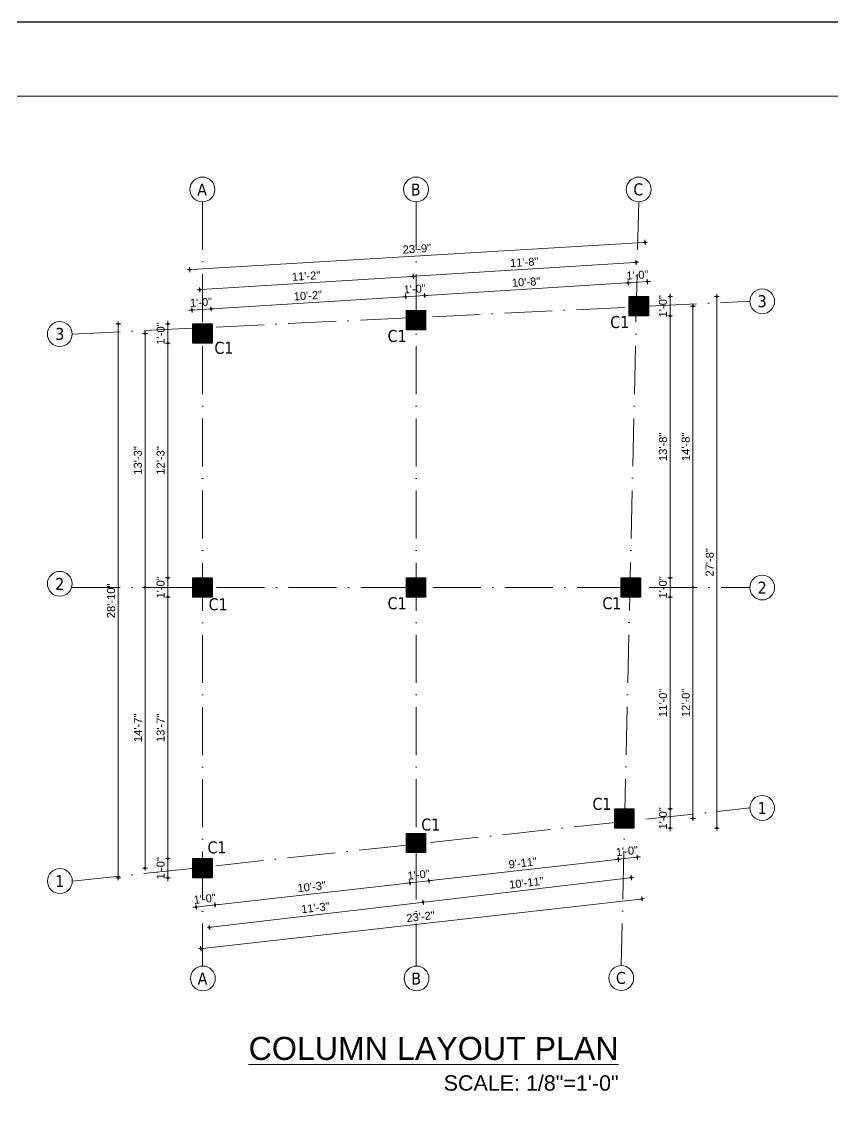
# Model space of a CAD drawing. Header units: inches. Extents: x 10143 to 16809, y -150 to 2442.
# Drawn here: x 10713 to 11220, y 1408 to 2098 of the extents above; entities that cross this region are included whole.
import ezdxf

# ---------------------------------------------------------------- set-up
doc = ezdxf.new("R2010")
doc.units = ezdxf.units.IN
doc.header["$LTSCALE"] = 0.5
doc.header["$MEASUREMENT"] = 0
doc.header["$PDMODE"] = 66
doc.linetypes.add('ACAD_ISO10W100', pattern=[18, 12, -3, 0, -3])
for name, color, linetype, lineweight in [('0.13', 2, 'Continuous', 13), ('ELE1', 3, 'Continuous', 9), ('hatch', 9, 'Continuous', 0), ('TEXT', 220, 'Continuous', 9), ('Toilet', 7, 'Continuous', 25)]:
    doc.layers.add(name, color=color, linetype=linetype, lineweight=lineweight)
doc.styles.add('DIM', font='tahoma.ttf')
doc.styles.get("Standard").update_dxf_attribs({"font": 'arial.ttf'})
doc.styles.add('style1', font='arial.ttf', dxfattribs={"height": 7})
doc.dimstyles.new('S8', dxfattribs={"dimtxt": 5, "dimasz": 1, "dimexe": 6, "dimexo": 18, "dimgap": 1.9375, "dimtad": 1, "dimdec": 0, "dimzin": 3, "dimdsep": 46, "dimlunit": 4, "dimtxsty": 'Standard', "dimblk": 'dot 2', "dimcen": 12, "dimse1": 1, "dimse2": 1, "dimclrd": 1, "dimclre": 1, "dimclrt": 256, "dimadec": 0, "dimazin": 0, "dimtfac": 0.75, "dimtdec": 0, "dimtix": 1, "dimtmove": 1, "dimatfit": 3, "dimldrblk": 'DOT', "dimfxl": 1, "dimtolj": 1, "dimtzin": 0, "dimlwd": 9, "dimlwe": 9, "dimarcsym": 0})
pattern_1 = [(135, (11078.40827, -1823.4322), (-0.0883883476, -0.0883883476), [])]

# ---------------------------------------------------------------- blocks, each defined once
blk = doc.blocks.new('dot1')
at = {"layer": 'hatch'}
h = blk.add_hatch(color=256, dxfattribs=at)
edge = h.paths.add_edge_path()
edge.add_arc((0, 0), 1, 0, 360)
for p, q in [((3, 0), (-3, 0)), ((0, 3), (0, -3))]:
    blk.add_line(p, q, dxfattribs=at)
blk.add_circle((0, 0), 1, dxfattribs=at)
blk = doc.blocks.new('dot 2')
at = {"layer": 'hatch', "xscale": 0.5, "yscale": 0.5, "zscale": 0.5}
blk.add_blockref('dot1', (0, 0), dxfattribs=at)
blk = doc.blocks.new('*D1013')
at = {"layer": 'Defpoints', "color": 0, "transparency": 16777216}
for p in [(11095.46, 1605.84), (11118.06, 1605.84), (11095.46, 1593.84)]:
    blk.add_point(p, dxfattribs=at)
at = {"layer": 'Toilet', "color": 1, "lineweight": 9, "transparency": 16777216}
for p, q in [((11118.06, 1606.84), (11118.06, 1607.84)), ((11118.06, 1593.84), (11118.06, 1605.84)), ((11118.06, 1592.84), (11118.06, 1591.84))]:
    blk.add_line(p, q, dxfattribs=at)
for p, rotation in [((11118.06, 1605.84), 270), ((11118.06, 1593.84), 90)]:
    blk.add_blockref('dot 2', p, dxfattribs=dict(at, rotation=rotation))
at = {"layer": 'Toilet', "transparency": 16777216, "insert": (11113.57, 1599.84), "char_height": 5, "attachment_point": 5, "rotation": 90}
blk.add_mtext('\\A1;1\'-0"', dxfattribs=at)
blk = doc.blocks.new('_Dot')
at = {"color": 0, "linetype": 'ByBlock', "lineweight": -2}
blk.add_line((-0.5, 0), (-1, 0), dxfattribs=at)
at = {"color": 0, "linetype": 'ByBlock', "const_width": 0.5}
blk.add_lwpolyline([(-0.25, 0, 1), (0.25, 0, 1)], format="xyb", close=True, dxfattribs=at)
blk = doc.blocks.new('*D1014')
at = {"layer": 'Defpoints', "color": 0, "transparency": 16777216}
for p in [(11099.51, 1738.2), (11118.06, 1738.2), (11095.46, 1605.84)]:
    blk.add_point(p, dxfattribs=at)
at = {"layer": 'Toilet', "color": 1, "lineweight": 9, "transparency": 16777216}
blk.add_line((11118.06, 1606.84), (11118.06, 1737.2), dxfattribs=at)
for p, rotation in [((11118.06, 1738.2), 90), ((11118.06, 1605.84), 270)]:
    blk.add_blockref('dot 2', p, dxfattribs=dict(at, rotation=rotation))
at = {"layer": 'Toilet', "transparency": 16777216, "insert": (11113.57, 1672.02), "char_height": 5, "attachment_point": 5, "rotation": 90}
blk.add_mtext('\\A1;11\'-0"', dxfattribs=at)
blk = doc.blocks.new('*D1015')
at = {"layer": 'Defpoints', "color": 0, "transparency": 16777216}
for p in [(11099.51, 1750.2), (11118.06, 1750.2), (11099.51, 1738.2)]:
    blk.add_point(p, dxfattribs=at)
at = {"layer": 'Toilet', "color": 1, "lineweight": 9, "transparency": 16777216}
for p, q in [((11118.06, 1751.2), (11118.06, 1752.2)), ((11118.06, 1738.2), (11118.06, 1750.2)), ((11118.06, 1737.2), (11118.06, 1736.2))]:
    blk.add_line(p, q, dxfattribs=at)
for p, rotation in [((11118.06, 1750.2), 270), ((11118.06, 1738.2), 90)]:
    blk.add_blockref('dot 2', p, dxfattribs=dict(at, rotation=rotation))
at = {"layer": 'Toilet', "transparency": 16777216, "insert": (11113.57, 1744.2), "char_height": 5, "attachment_point": 5, "rotation": 90}
blk.add_mtext('\\A1;1\'-0"', dxfattribs=at)
blk = doc.blocks.new('*D1016')
at = {"layer": 'Defpoints', "color": 0, "transparency": 16777216}
for p in [(11104.43, 1913.94), (11118.06, 1913.94), (11099.51, 1750.2)]:
    blk.add_point(p, dxfattribs=at)
at = {"layer": 'Toilet', "color": 1, "lineweight": 9, "transparency": 16777216}
blk.add_line((11118.06, 1751.2), (11118.06, 1912.94), dxfattribs=at)
for p, rotation in [((11118.06, 1913.94), 90), ((11118.06, 1750.2), 270)]:
    blk.add_blockref('dot 2', p, dxfattribs=dict(at, rotation=rotation))
at = {"layer": 'Toilet', "transparency": 16777216, "insert": (11113.57, 1832.07), "char_height": 5, "attachment_point": 5, "rotation": 90}
blk.add_mtext('\\A1;13\'-8"', dxfattribs=at)
blk = doc.blocks.new('*D1017')
at = {"layer": 'Defpoints', "color": 0, "transparency": 16777216}
for p in [(11104.43, 1925.94), (11118.06, 1925.94), (11104.43, 1913.94)]:
    blk.add_point(p, dxfattribs=at)
at = {"layer": 'Toilet', "color": 1, "lineweight": 9, "transparency": 16777216}
for p, q in [((11118.06, 1926.94), (11118.06, 1927.94)), ((11118.06, 1913.94), (11118.06, 1925.94)), ((11118.06, 1912.94), (11118.06, 1911.94))]:
    blk.add_line(p, q, dxfattribs=at)
for p, rotation in [((11118.06, 1925.94), 270), ((11118.06, 1913.94), 90)]:
    blk.add_blockref('dot 2', p, dxfattribs=dict(at, rotation=rotation))
at = {"layer": 'Toilet', "transparency": 16777216, "insert": (11113.57, 1919.94), "char_height": 5, "attachment_point": 5, "rotation": 90}
blk.add_mtext('\\A1;1\'-0"', dxfattribs=at)
blk = doc.blocks.new('*D1018')
at = {"layer": 'Defpoints', "color": 0, "transparency": 16777216}
for p in [(11104.43, 1919.94), (11099.51, 1744.2), (11132.35, 1744.2)]:
    blk.add_point(p, dxfattribs=at)
at = {"layer": 'Toilet', "color": 1, "lineweight": 9, "transparency": 16777216}
blk.add_line((11132.35, 1918.94), (11132.35, 1745.2), dxfattribs=at)
for p, rotation in [((11132.35, 1919.94), 90), ((11132.35, 1744.2), 270)]:
    blk.add_blockref('dot 2', p, dxfattribs=dict(at, rotation=rotation))
at = {"layer": 'Toilet', "transparency": 16777216, "insert": (11127.86, 1832.07), "char_height": 5, "attachment_point": 5, "rotation": 90}
blk.add_mtext('\\A1;14\'-8"', dxfattribs=at)
blk = doc.blocks.new('*D1019')
at = {"layer": 'Defpoints', "color": 0, "transparency": 16777216}
for p in [(11099.51, 1744.2), (11095.46, 1599.84), (11132.35, 1599.84)]:
    blk.add_point(p, dxfattribs=at)
at = {"layer": 'Toilet', "color": 1, "lineweight": 9, "transparency": 16777216}
blk.add_line((11132.35, 1743.2), (11132.35, 1600.84), dxfattribs=at)
for p, rotation in [((11132.35, 1744.2), 90), ((11132.35, 1599.84), 270)]:
    blk.add_blockref('dot 2', p, dxfattribs=dict(at, rotation=rotation))
at = {"layer": 'Toilet', "transparency": 16777216, "insert": (11127.86, 1672.02), "char_height": 5, "attachment_point": 5, "rotation": 90}
blk.add_mtext('\\A1;12\'-0"', dxfattribs=at)
blk = doc.blocks.new('*D1021')
at = {"layer": 'Defpoints', "color": 0, "transparency": 16777216}
for p in [(10819.56, 1908.89), (10803.93, 1896.89), (10819.56, 1896.89)]:
    blk.add_point(p, dxfattribs=at)
at = {"layer": 'Toilet', "color": 1, "lineweight": 9, "transparency": 16777216}
for p, q in [((10803.93, 1909.89), (10803.93, 1910.89)), ((10803.93, 1908.89), (10803.93, 1896.89)), ((10803.93, 1895.89), (10803.93, 1894.89))]:
    blk.add_line(p, q, dxfattribs=at)
for p, rotation in [((10803.93, 1908.89), 270), ((10803.93, 1896.89), 90)]:
    blk.add_blockref('dot 2', p, dxfattribs=dict(at, rotation=rotation))
at = {"layer": 'Toilet', "transparency": 16777216, "insert": (10799.43, 1902.89), "char_height": 5, "attachment_point": 5, "rotation": 90}
blk.add_mtext('\\A1;1\'-0"', dxfattribs=at)
blk = doc.blocks.new('*D1022')
at = {"layer": 'Defpoints', "color": 0, "transparency": 16777216}
for p in [(10819.56, 1896.89), (10803.93, 1750.2), (10819.56, 1750.2)]:
    blk.add_point(p, dxfattribs=at)
at = {"layer": 'Toilet', "color": 1, "lineweight": 9, "transparency": 16777216}
blk.add_line((10803.93, 1895.89), (10803.93, 1751.2), dxfattribs=at)
for p, rotation in [((10803.93, 1896.89), 90), ((10803.93, 1750.2), 270)]:
    blk.add_blockref('dot 2', p, dxfattribs=dict(at, rotation=rotation))
at = {"layer": 'Toilet', "transparency": 16777216, "insert": (10799.43, 1823.54), "char_height": 5, "attachment_point": 5, "rotation": 90}
blk.add_mtext('\\A1;12\'-3"', dxfattribs=at)
blk = doc.blocks.new('*D1023')
at = {"layer": 'Defpoints', "color": 0, "transparency": 16777216}
for p in [(10819.56, 1750.2), (10803.93, 1738.2), (10819.56, 1738.2)]:
    blk.add_point(p, dxfattribs=at)
at = {"layer": 'Toilet', "color": 1, "lineweight": 9, "transparency": 16777216}
for p, q in [((10803.93, 1751.2), (10803.93, 1752.2)), ((10803.93, 1750.2), (10803.93, 1738.2)), ((10803.93, 1737.2), (10803.93, 1736.2))]:
    blk.add_line(p, q, dxfattribs=at)
for p, rotation in [((10803.93, 1750.2), 270), ((10803.93, 1738.2), 90)]:
    blk.add_blockref('dot 2', p, dxfattribs=dict(at, rotation=rotation))
at = {"layer": 'Toilet', "transparency": 16777216, "insert": (10799.43, 1744.2), "char_height": 5, "attachment_point": 5, "rotation": 90}
blk.add_mtext('\\A1;1\'-0"', dxfattribs=at)
blk = doc.blocks.new('*D1024')
at = {"layer": 'Defpoints', "color": 0, "transparency": 16777216}
for p in [(10819.56, 1738.2), (10803.93, 1574.71), (10819.56, 1574.71)]:
    blk.add_point(p, dxfattribs=at)
at = {"layer": 'Toilet', "color": 1, "lineweight": 9, "transparency": 16777216}
blk.add_line((10803.93, 1737.2), (10803.93, 1575.71), dxfattribs=at)
for p, rotation in [((10803.93, 1738.2), 90), ((10803.93, 1574.71), 270)]:
    blk.add_blockref('dot 2', p, dxfattribs=dict(at, rotation=rotation))
at = {"layer": 'Toilet', "transparency": 16777216, "insert": (10799.43, 1656.46), "char_height": 5, "attachment_point": 5, "rotation": 90}
blk.add_mtext('\\A1;13\'-7"', dxfattribs=at)
blk = doc.blocks.new('*D1025')
at = {"layer": 'Defpoints', "color": 0, "transparency": 16777216}
for p in [(10819.56, 1574.71), (10803.93, 1562.71), (10819.56, 1562.71)]:
    blk.add_point(p, dxfattribs=at)
at = {"layer": 'Toilet', "color": 1, "lineweight": 9, "transparency": 16777216}
for p, q in [((10803.93, 1575.71), (10803.93, 1576.71)), ((10803.93, 1574.71), (10803.93, 1562.71)), ((10803.93, 1561.71), (10803.93, 1560.71))]:
    blk.add_line(p, q, dxfattribs=at)
for p, rotation in [((10803.93, 1574.71), 270), ((10803.93, 1562.71), 90)]:
    blk.add_blockref('dot 2', p, dxfattribs=dict(at, rotation=rotation))
at = {"layer": 'Toilet', "transparency": 16777216, "insert": (10799.43, 1568.71), "char_height": 5, "attachment_point": 5, "rotation": 90}
blk.add_mtext('\\A1;1\'-0"', dxfattribs=at)
blk = doc.blocks.new('*D1026')
at = {"layer": 'Defpoints', "color": 0, "transparency": 16777216}
for p in [(10819.56, 1902.89), (10789.68, 1744.2), (10819.56, 1744.2)]:
    blk.add_point(p, dxfattribs=at)
at = {"layer": 'Toilet', "color": 1, "lineweight": 9, "transparency": 16777216}
blk.add_line((10789.68, 1901.89), (10789.68, 1745.2), dxfattribs=at)
for p, rotation in [((10789.68, 1902.89), 90), ((10789.68, 1744.2), 270)]:
    blk.add_blockref('dot 2', p, dxfattribs=dict(at, rotation=rotation))
at = {"layer": 'Toilet', "transparency": 16777216, "insert": (10785.19, 1823.54), "char_height": 5, "attachment_point": 5, "rotation": 90}
blk.add_mtext('\\A1;13\'-3"', dxfattribs=at)
blk = doc.blocks.new('*D1027')
at = {"layer": 'Defpoints', "color": 0, "transparency": 16777216}
for p in [(10819.56, 1744.2), (10789.68, 1568.71), (10819.56, 1568.71)]:
    blk.add_point(p, dxfattribs=at)
at = {"layer": 'Toilet', "color": 1, "lineweight": 9, "transparency": 16777216}
blk.add_line((10789.68, 1743.2), (10789.68, 1569.71), dxfattribs=at)
for p, rotation in [((10789.68, 1744.2), 90), ((10789.68, 1568.71), 270)]:
    blk.add_blockref('dot 2', p, dxfattribs=dict(at, rotation=rotation))
at = {"layer": 'Toilet', "transparency": 16777216, "insert": (10785.23, 1656.46), "char_height": 5, "attachment_point": 5, "rotation": 90}
blk.add_mtext('\\A1;14\'-7"', dxfattribs=at)
blk = doc.blocks.new('*D1028')
at = {"layer": 'Defpoints', "color": 0, "transparency": 16777216}
for p in [(10772.97, 1908.89), (10819.56, 1908.89), (10819.56, 1562.71)]:
    blk.add_point(p, dxfattribs=at)
at = {"layer": 'Toilet', "color": 1, "lineweight": 9, "transparency": 16777216}
blk.add_line((10772.97, 1563.71), (10772.97, 1907.89), dxfattribs=at)
for p, rotation in [((10772.97, 1908.89), 90), ((10772.97, 1562.71), 270)]:
    blk.add_blockref('dot 2', p, dxfattribs=dict(at, rotation=rotation))
at = {"layer": 'Toilet', "transparency": 16777216, "insert": (10768.48, 1735.8), "char_height": 5, "attachment_point": 5, "rotation": 90}
blk.add_mtext('\\A1;28\'-10"', dxfattribs=at)
blk = doc.blocks.new('*D2206')
at = {"layer": 'Defpoints', "color": 0, "transparency": 16777216}
for p in [(10819.02, 1917.51), (10819.56, 1908.89), (10831.56, 1908.89)]:
    blk.add_point(p, dxfattribs=at)
at = {"layer": 'Toilet', "color": 1, "lineweight": 9, "transparency": 16777216}
for p, q in [((10818.02, 1917.45), (10817.02, 1917.39)), ((10830.97, 1918.26), (10819.02, 1917.51)), ((10831.97, 1918.32), (10832.97, 1918.39))]:
    blk.add_line(p, q, dxfattribs=at)
for p, rotation in [((10819.02, 1917.51), 3.575827605927213), ((10830.97, 1918.26), 183.5758276059273)]:
    blk.add_blockref('dot 2', p, dxfattribs=dict(at, rotation=rotation))
at = {"layer": 'Toilet', "transparency": 16777216, "insert": (10824.72, 1922.37), "char_height": 5, "attachment_point": 5, "rotation": 3.57583}
blk.add_mtext('\\A1;1\'-0"', dxfattribs=at)
blk = doc.blocks.new('*D2207')
at = {"layer": 'Defpoints', "color": 0, "transparency": 16777216}
for p in [(10952.64, 1925.86), (10953.18, 1917.24), (10831.56, 1908.89)]:
    blk.add_point(p, dxfattribs=at)
at = {"layer": 'Toilet', "color": 1, "lineweight": 9, "transparency": 16777216}
blk.add_line((10831.97, 1918.32), (10951.64, 1925.8), dxfattribs=at)
for p, rotation in [((10952.64, 1925.86), 3.575827605927213), ((10830.97, 1918.26), 183.5758276059273)]:
    blk.add_blockref('dot 2', p, dxfattribs=dict(at, rotation=rotation))
at = {"layer": 'Toilet', "transparency": 16777216, "insert": (10891.53, 1926.54), "char_height": 5, "attachment_point": 5, "rotation": 3.57583}
blk.add_mtext('\\A1;10\'-2"', dxfattribs=at)
blk = doc.blocks.new('*D2208')
at = {"layer": 'Defpoints', "color": 0, "transparency": 16777216}
for p in [(10964.6, 1926.61), (10953.18, 1917.24), (10965.18, 1917.24)]:
    blk.add_point(p, dxfattribs=at)
at = {"layer": 'Toilet', "color": 1, "lineweight": 9, "transparency": 16777216}
for p, q in [((10951.64, 1925.8), (10950.65, 1925.74)), ((10952.64, 1925.86), (10964.6, 1926.61)), ((10965.59, 1926.67), (10966.59, 1926.74))]:
    blk.add_line(p, q, dxfattribs=at)
for p, rotation in [((10952.64, 1925.86), 3.575827605927229), ((10964.6, 1926.61), 183.5758276059273)]:
    blk.add_blockref('dot 2', p, dxfattribs=dict(at, rotation=rotation))
at = {"layer": 'Toilet', "transparency": 16777216, "insert": (10958.34, 1930.72), "char_height": 5, "attachment_point": 5, "rotation": 3.57583}
blk.add_mtext('\\A1;1\'-0"', dxfattribs=at)
blk = doc.blocks.new('*D2209')
at = {"layer": 'Defpoints', "color": 0, "transparency": 16777216}
for p in [(11091.89, 1934.57), (11092.43, 1925.94), (10965.18, 1917.24)]:
    blk.add_point(p, dxfattribs=at)
at = {"layer": 'Toilet', "color": 1, "lineweight": 9, "transparency": 16777216}
blk.add_line((10965.59, 1926.67), (11090.9, 1934.5), dxfattribs=at)
for p, rotation in [((11091.89, 1934.57), 3.575827605927213), ((10964.6, 1926.61), 183.5758276059273)]:
    blk.add_blockref('dot 2', p, dxfattribs=dict(at, rotation=rotation))
at = {"layer": 'Toilet', "transparency": 16777216, "insert": (11027.96, 1935.07), "char_height": 5, "attachment_point": 5, "rotation": 3.57583}
blk.add_mtext('\\A1;10\'-8"', dxfattribs=at)
blk = doc.blocks.new('*D2210')
at = {"layer": 'Defpoints', "color": 0, "transparency": 16777216}
for p in [(11103.85, 1935.31), (11092.43, 1925.94), (11104.43, 1925.94)]:
    blk.add_point(p, dxfattribs=at)
at = {"layer": 'Toilet', "color": 1, "lineweight": 9, "transparency": 16777216}
for p, q in [((11090.9, 1934.5), (11089.9, 1934.44)), ((11091.89, 1934.57), (11103.85, 1935.31)), ((11104.85, 1935.38), (11105.84, 1935.44))]:
    blk.add_line(p, q, dxfattribs=at)
for p, rotation in [((11103.85, 1935.31), 183.5758276059273), ((11091.89, 1934.57), 3.575827605927229)]:
    blk.add_blockref('dot 2', p, dxfattribs=dict(at, rotation=rotation))
at = {"layer": 'Toilet', "transparency": 16777216, "insert": (11097.59, 1939.42), "char_height": 5, "attachment_point": 5, "rotation": 3.57583}
blk.add_mtext('\\A1;1\'-0"', dxfattribs=at)
blk = doc.blocks.new('*D2211')
at = {"layer": 'Defpoints', "color": 0, "transparency": 16777216}
for p in [(10957.47, 1938.59), (10959.18, 1911.24), (10825.56, 1902.89)]:
    blk.add_point(p, dxfattribs=at)
at = {"layer": 'Toilet', "color": 1, "lineweight": 9, "transparency": 16777216}
blk.add_line((10824.85, 1930.3), (10956.47, 1938.53), dxfattribs=at)
for p, rotation in [((10957.47, 1938.59), 3.575827605927187), ((10823.85, 1930.24), 183.5758276059272)]:
    blk.add_blockref('dot 2', p, dxfattribs=dict(at, rotation=rotation))
at = {"layer": 'Toilet', "transparency": 16777216, "insert": (10890.38, 1938.85), "char_height": 5, "attachment_point": 5, "rotation": 3.57583}
blk.add_mtext('\\A1;11\'-2"', dxfattribs=at)
blk = doc.blocks.new('*D2212')
at = {"layer": 'Defpoints', "color": 0, "transparency": 16777216}
for p in [(11096.72, 1947.29), (11098.43, 1919.94), (10959.18, 1911.24)]:
    blk.add_point(p, dxfattribs=at)
at = {"layer": 'Toilet', "color": 1, "lineweight": 9, "transparency": 16777216}
blk.add_line((10958.47, 1938.65), (11095.73, 1947.23), dxfattribs=at)
for p, rotation in [((11096.72, 1947.29), 3.575827605927213), ((10957.47, 1938.59), 183.5758276059273)]:
    blk.add_blockref('dot 2', p, dxfattribs=dict(at, rotation=rotation))
at = {"layer": 'Toilet', "transparency": 16777216, "insert": (11026.82, 1947.42), "char_height": 5, "attachment_point": 5, "rotation": 3.57583}
blk.add_mtext('\\A1;11\'-8"', dxfattribs=at)
blk = doc.blocks.new('*D2213')
at = {"layer": 'Defpoints', "color": 0, "transparency": 16777216}
for p in [(11102.4, 1959.86), (11104.43, 1925.94), (10819.56, 1908.89)]:
    blk.add_point(p, dxfattribs=at)
at = {"layer": 'Toilet', "color": 1, "lineweight": 9, "transparency": 16777216}
blk.add_line((10818.53, 1942.87), (11101.41, 1959.8), dxfattribs=at)
for p, rotation in [((11102.4, 1959.86), 3.425574687814983), ((10817.53, 1942.81), 183.425574687815)]:
    blk.add_blockref('dot 2', p, dxfattribs=dict(at, rotation=rotation))
at = {"layer": 'Toilet', "transparency": 16777216, "insert": (10959.7, 1955.82), "char_height": 5, "attachment_point": 5, "rotation": 3.42557}
blk.add_mtext('\\A1;23\'-9"', dxfattribs=at)
blk = doc.blocks.new('*D2214')
at = {"layer": 'Defpoints', "color": 0, "transparency": 16777216}
for p in [(10819.56, 1562.71), (10831.56, 1562.71), (10821.62, 1544.45)]:
    blk.add_point(p, dxfattribs=at)
at = {"layer": 'Toilet', "color": 1, "lineweight": 9, "transparency": 16777216}
for p, q in [((10820.63, 1544.33), (10819.64, 1544.22)), ((10833.47, 1545.79), (10821.62, 1544.45)), ((10834.47, 1545.9), (10835.46, 1546.01))]:
    blk.add_line(p, q, dxfattribs=at)
for p, rotation in [((10821.62, 1544.45), 6.446786107707341), ((10833.47, 1545.79), 186.4467861077073)]:
    blk.add_blockref('dot 2', p, dxfattribs=dict(at, rotation=rotation))
at = {"layer": 'Toilet', "transparency": 16777216, "insert": (10827.04, 1549.58), "char_height": 5, "attachment_point": 5, "rotation": 6.44679}
blk.add_mtext('\\A1;1\'-0"', dxfattribs=at)
blk = doc.blocks.new('*D2215')
at = {"layer": 'Defpoints', "color": 0, "transparency": 16777216}
for p in [(10953.18, 1578.47), (10831.56, 1562.71), (10955.32, 1559.55)]:
    blk.add_point(p, dxfattribs=at)
at = {"layer": 'Toilet', "color": 1, "lineweight": 9, "transparency": 16777216}
blk.add_line((10834.47, 1545.9), (10954.33, 1559.44), dxfattribs=at)
for p, rotation in [((10955.32, 1559.55), 6.446786107707341), ((10833.47, 1545.79), 186.4467861077073)]:
    blk.add_blockref('dot 2', p, dxfattribs=dict(at, rotation=rotation))
at = {"layer": 'Toilet', "transparency": 16777216, "insert": (10893.89, 1557.13), "char_height": 5, "attachment_point": 5, "rotation": 6.44679}
blk.add_mtext('\\A1;10\'-3"', dxfattribs=at)
blk = doc.blocks.new('*D2216')
at = {"layer": 'Defpoints', "color": 0, "transparency": 16777216}
for p in [(10953.18, 1578.47), (10965.18, 1578.47), (10967.17, 1560.89)]:
    blk.add_point(p, dxfattribs=at)
at = {"layer": 'Toilet', "color": 1, "lineweight": 9, "transparency": 16777216}
for p, q in [((10954.33, 1559.44), (10953.33, 1559.33)), ((10955.32, 1559.55), (10967.17, 1560.89)), ((10968.16, 1561), (10969.16, 1561.12))]:
    blk.add_line(p, q, dxfattribs=at)
for p, rotation in [((10955.32, 1559.55), 6.446786107707352), ((10967.17, 1560.89), 186.4467861077073)]:
    blk.add_blockref('dot 2', p, dxfattribs=dict(at, rotation=rotation))
at = {"layer": 'Toilet', "transparency": 16777216, "insert": (10960.74, 1564.68), "char_height": 5, "attachment_point": 5, "rotation": 6.44679}
blk.add_mtext('\\A1;1\'-0"', dxfattribs=at)
blk = doc.blocks.new('*D2217')
at = {"layer": 'Defpoints', "color": 0, "transparency": 16777216}
for p in [(11083.46, 1593.84), (10965.18, 1578.47), (11085.67, 1574.28)]:
    blk.add_point(p, dxfattribs=at)
at = {"layer": 'Toilet', "color": 1, "lineweight": 9, "transparency": 16777216}
blk.add_line((10968.16, 1561), (11084.68, 1574.17), dxfattribs=at)
for p, rotation in [((11085.67, 1574.28), 6.446786107707341), ((10967.17, 1560.89), 186.4467861077073)]:
    blk.add_blockref('dot 2', p, dxfattribs=dict(at, rotation=rotation))
at = {"layer": 'Toilet', "transparency": 16777216, "insert": (11025.91, 1572.05), "char_height": 5, "attachment_point": 5, "rotation": 6.44679}
blk.add_mtext('\\A1;9\'-11"', dxfattribs=at)
blk = doc.blocks.new('*D2218')
at = {"layer": 'Defpoints', "color": 0, "transparency": 16777216}
for p in [(11083.46, 1593.84), (11095.46, 1593.84), (11097.52, 1575.62)]:
    blk.add_point(p, dxfattribs=at)
at = {"layer": 'Toilet', "color": 1, "lineweight": 9, "transparency": 16777216}
for p, q in [((11084.68, 1574.17), (11083.68, 1574.06)), ((11085.67, 1574.28), (11097.52, 1575.62)), ((11098.51, 1575.73), (11099.51, 1575.85))]:
    blk.add_line(p, q, dxfattribs=at)
for p, rotation in [((11085.67, 1574.28), 6.446786107707352), ((11097.52, 1575.62), 186.4467861077073)]:
    blk.add_blockref('dot 2', p, dxfattribs=dict(at, rotation=rotation))
at = {"layer": 'Toilet', "transparency": 16777216, "insert": (11091.09, 1579.41), "char_height": 5, "attachment_point": 5, "rotation": 6.44679}
blk.add_mtext('\\A1;1\'-0"', dxfattribs=at)
blk = doc.blocks.new('*D2219')
at = {"layer": 'Defpoints', "color": 0, "transparency": 16777216}
for p in [(10959.18, 1584.47), (10825.56, 1568.71), (10963.55, 1547.46)]:
    blk.add_point(p, dxfattribs=at)
at = {"layer": 'Toilet', "color": 1, "lineweight": 9, "transparency": 16777216}
blk.add_line((10830.92, 1531.81), (10962.55, 1547.34), dxfattribs=at)
for p, rotation in [((10963.55, 1547.46), 6.727351048225565), ((10829.93, 1531.69), 186.7273510482256)]:
    blk.add_blockref('dot 2', p, dxfattribs=dict(at, rotation=rotation))
at = {"layer": 'Toilet', "transparency": 16777216, "insert": (10896.21, 1544.04), "char_height": 5, "attachment_point": 5, "rotation": 6.72735}
blk.add_mtext('\\A1;11\'-3"', dxfattribs=at)
blk = doc.blocks.new('*D2220')
at = {"layer": 'Defpoints', "color": 0, "transparency": 16777216}
for p in [(11089.46, 1599.84), (10959.18, 1584.47), (11093.83, 1562.82)]:
    blk.add_point(p, dxfattribs=at)
at = {"layer": 'Toilet', "color": 1, "lineweight": 9, "transparency": 16777216}
blk.add_line((10964.54, 1547.57), (11092.83, 1562.71), dxfattribs=at)
for p, rotation in [((11093.83, 1562.82), 6.727351048225525), ((10963.55, 1547.46), 186.7273510482255)]:
    blk.add_blockref('dot 2', p, dxfattribs=dict(at, rotation=rotation))
at = {"layer": 'Toilet', "transparency": 16777216, "insert": (11028.16, 1559.6), "char_height": 5, "attachment_point": 5, "rotation": 6.72735}
blk.add_mtext('\\A1;10\'-11"', dxfattribs=at)
blk = doc.blocks.new('*D2221')
at = {"layer": 'Defpoints', "color": 0, "transparency": 16777216}
for p in [(11095.46, 1593.84), (10819.56, 1562.71), (11100.45, 1549.57)]:
    blk.add_point(p, dxfattribs=at)
at = {"layer": 'Toilet', "color": 1, "lineweight": 9, "transparency": 16777216}
blk.add_line((10825.55, 1518.56), (11099.46, 1549.46), dxfattribs=at)
for p, rotation in [((11100.45, 1549.57), 6.437263123115694), ((10824.55, 1518.44), 186.4372631231157)]:
    blk.add_blockref('dot 2', p, dxfattribs=dict(at, rotation=rotation))
at = {"layer": 'Toilet', "transparency": 16777216, "insert": (10962, 1538.47), "char_height": 5, "attachment_point": 5, "rotation": 6.43726}
blk.add_mtext('\\A1;23\'-2"', dxfattribs=at)

msp = doc.modelspace()

# ---------------------------------------------------------------- hatches: boundary and pattern name
at = {"layer": 'Toilet'}
h = msp.add_hatch(dxfattribs=at)
h.set_pattern_fill('ANSI31', color=256, angle=90)
h.set_pattern_definition(pattern_1)
h.paths.add_polyline_path([(11104.43, 1925.94), (11092.43, 1925.94), (11092.43, 1925.94), (11092.43, 1913.94), (11104.43, 1913.94)])
h = msp.add_hatch(dxfattribs=at)
h.set_pattern_fill('ANSI31', color=256, angle=90)
h.set_pattern_definition(pattern_1)
h.paths.add_polyline_path([(10819.56, 1574.71), (10819.56, 1562.71), (10831.56, 1562.71), (10831.56, 1574.71)])
h.paths.add_polyline_path([(10819.56, 1738.2), (10831.56, 1738.2), (10831.56, 1750.2), (10819.56, 1750.2)])
h.paths.add_polyline_path([(10831.56, 1896.89), (10831.56, 1908.89), (10819.56, 1908.89), (10819.56, 1896.89)])
h.paths.add_polyline_path([(10965.18, 1905.24), (10965.18, 1917.24), (10953.18, 1917.24), (10953.18, 1905.24)])
h.paths.add_polyline_path([(11087.51, 1750.2), (11087.51, 1738.2), (11099.51, 1738.2), (11099.51, 1750.2)])
h.paths.add_polyline_path([(11083.46, 1593.84), (11095.46, 1593.84), (11095.46, 1605.84), (11083.46, 1605.84)])
h.paths.add_polyline_path([(10965.18, 1590.47), (10953.18, 1590.47), (10953.18, 1578.47), (10965.18, 1578.47)])
h.paths.add_polyline_path([(10965.18, 1738.2), (10965.18, 1750.2), (10953.18, 1750.2), (10953.18, 1738.2)])

# ---------------------------------------------------------------- linework, layer by layer
at = {"layer": '0.13', "color": 0, "ltscale": 0.5}
for p, q in [((10953.18, 1750.2), (10953.18, 1746.2)), ((10965.18, 1750.2), (10965.18, 1746.2))]:
    msp.add_line(p, q, dxfattribs=at)
at = {"layer": 'Defpoints'}
msp.add_lwpolyline([(13320.24, 2097.54), (10142.64, 2097.54), (10142.64, -150.43), (13320.24, -150.43)], close=True, dxfattribs=at)
at = {"layer": 'ELE1'}
msp.add_lwpolyline([(10188.96, 2051.22), (13273.92, 2051.22), (13273.92, -104.11), (10188.96, -104.11)], close=True, dxfattribs=at)
at = {"layer": 'TEXT', "linetype": 'ACAD_ISO10W100', "ltscale": 5}
for p, q in [((10825.56, 1985.14), (10825.56, 1507.78)), ((10959.18, 1985.14), (10959.18, 1507.78)), ((11098.43, 1985.14), (11087.49, 1507.78)), ((10744.14, 1902.54), (11167.87, 1923)), ((10744.14, 1744.13), (11167.87, 1744.13)), ((10744.19, 1560.56), (11167.87, 1606.38))]:
    msp.add_line(p, q, dxfattribs=at)
at = {"layer": 'TEXT', "ltscale": 0.5}
for centre in [(10825.56, 1992.91), (10959.18, 1992.91), (11098.43, 1992.91), (11175.63, 1923), (10736.38, 1902.54), (10736.38, 1746.46), (11175.63, 1744.13), (11175.63, 1606.38), (10736.42, 1560.69), (10825.84, 1499.81), (10959.47, 1499.81), (11087.49, 1500.07)]:
    msp.add_circle(centre, 7.76, dxfattribs=at)
at = {"layer": 'Toilet'}
for p, q in [((10819.56, 1750.2), (10831.56, 1750.2)), ((10819.56, 1738.2), (10819.56, 1750.2)), ((10831.56, 1750.2), (10831.56, 1738.2)), ((10831.56, 1738.2), (10819.56, 1738.2))]:
    msp.add_line(p, q, dxfattribs=at)
for points in [[(11092.43, 1913.94), (11092.43, 1925.94), (11104.43, 1925.94), (11104.43, 1913.94)], [(11092.43, 1925.94), (11104.43, 1925.94), (11104.43, 1913.94), (11092.43, 1913.94)], [(10953.18, 1905.24), (10953.18, 1917.24), (10965.18, 1917.24), (10965.18, 1905.24)], [(10953.18, 1917.24), (10965.18, 1917.24), (10965.18, 1905.24), (10953.18, 1905.24)], [(10819.56, 1896.89), (10819.56, 1908.89), (10831.56, 1908.89), (10831.56, 1896.89)], [(10819.56, 1738.2), (10819.56, 1750.2), (10831.56, 1750.2), (10831.56, 1738.2)], [(10953.18, 1738.2), (10953.18, 1750.2), (10965.18, 1750.2), (10965.18, 1738.2)], [(10953.18, 1750.2), (10965.18, 1750.2), (10965.18, 1738.2), (10953.18, 1738.2)], [(11087.51, 1738.2), (11087.51, 1750.2), (11099.51, 1750.2), (11099.51, 1738.2)], [(11087.51, 1750.2), (11099.51, 1750.2), (11099.51, 1738.2), (11087.51, 1738.2)], [(11083.46, 1593.84), (11083.46, 1605.84), (11095.46, 1605.84), (11095.46, 1593.84)], [(11083.46, 1605.84), (11095.46, 1605.84), (11095.46, 1593.84), (11083.46, 1593.84)], [(10953.18, 1578.47), (10953.18, 1590.47), (10965.18, 1590.47), (10965.18, 1578.47)], [(10953.18, 1590.47), (10965.18, 1590.47), (10965.18, 1578.47), (10953.18, 1578.47)], [(10819.56, 1562.71), (10819.56, 1574.71), (10831.56, 1574.71), (10831.56, 1562.71)], [(10819.56, 1574.71), (10831.56, 1574.71), (10831.56, 1562.71), (10819.56, 1562.71)]]:
    msp.add_lwpolyline(points, close=True, dxfattribs=at)

# ---------------------------------------------------------------- texts
at = {"layer": 'TEXT', "ltscale": 0.5, "char_height": 7.5, "width": 853.3078, "attachment_point": 9, "style": 'DIM'}
for s, insert in [('A', (10828.38, 1989.1)), ('B', (10962, 1989.1)), ('C', (11101.26, 1989.1)), ('3', (11178.45, 1919.19)), ('C1', (11092.43, 1906.17)), ('3', (10739.2, 1898.72)), ('C1', (10953.18, 1897.46)), ('C1', (10844.87, 1890.05)), ('2', (10739.2, 1742.65)), ('2', (11178.45, 1740.32)), ('C1', (10841.3, 1729.76)), ('C1', (10953.18, 1730.43)), ('C1', (11087.51, 1730.43)), ('C1', (11081.31, 1605.04)), ('1', (11178.45, 1602.57)), ('C1', (10974.26, 1592.1)), ('C1', (10840.56, 1577.86)), ('1', (10739.25, 1556.88)), ('A', (10828.67, 1496)), ('B', (10962.29, 1496)), ('C', (11090.31, 1496.25))]:
    msp.add_mtext(s, dxfattribs=dict(at, insert=insert))
at = {"layer": 'TEXT', "linetype": 'Continuous', "ltscale": 48, "insert": (11085.84, 1463.31), "char_height": 9.6, "width": 419.3356, "attachment_point": 3, "style": 'style1'}
msp.add_mtext('{\\H1.5x;\\L\\C7;COLUMN LAYOUT PLAN\\P\\H0.3889x;\\l \\H1.143x;                     \\H1.5x;  SCALE: 1/8"=1\'-0"}', dxfattribs=at)

# ---------------------------------------------------------------- dimensions: what is measured, and where the dimension line sits
at = {"layer": 'Toilet'}
for p1, p2, distance, picture, middle in [((10819.56, 1908.89), (11104.43, 1925.94), 33.98, '*D2213', (10959.7, 1955.82)), ((10825.56, 1902.89), (10959.18, 1911.24), 27.41, '*D2211', (10890.38, 1938.85)), ((10819.56, 1562.71), (11095.46, 1593.84), -44.55, '*D2221', (10962, 1538.47)), ((10825.56, 1568.71), (10959.18, 1584.47), -37.27, '*D2219', (10896.21, 1544.04))]:
    dim = msp.add_aligned_dim(p1=p1, p2=p2, distance=distance, dimstyle='S8', override={"dimfxl": 2, "dimfxlon": 1, "dimarcsym": 1}, dxfattribs=at)
    dim.commit()
    dim.dimension.update_dxf_attribs({"geometry": picture, "text_midpoint": middle})
for base, p1, p2, angle, picture, middle in [((11096.72, 1947.29), (10959.18, 1911.24), (11098.43, 1919.94), 183.57583, '*D2212', (11026.82, 1947.42)), ((11091.89, 1934.57), (10965.18, 1917.24), (11092.43, 1925.94), 183.57583, '*D2209', (11027.96, 1935.07)), ((11103.85, 1935.31), (11092.43, 1925.94), (11104.43, 1925.94), 183.57583, '*D2210', (11097.59, 1939.42)), ((10952.64, 1925.86), (10831.56, 1908.89), (10953.18, 1917.24), 183.57583, '*D2207', (10891.53, 1926.54)), ((10964.6, 1926.61), (10953.18, 1917.24), (10965.18, 1917.24), 183.57583, '*D2208', (10958.34, 1930.72)), ((10819.02, 1917.51), (10831.56, 1908.89), (10819.56, 1908.89), 183.57583, '*D2206', (10824.72, 1922.37)), ((11118.06, 1925.94), (11104.43, 1913.94), (11104.43, 1925.94), 90, '*D1017', (11113.57, 1919.94)), ((11132.35, 1744.2), (11104.43, 1919.94), (11099.51, 1744.2), 90, '*D1018', (11127.86, 1832.07)), ((10772.97, 1908.89), (10819.56, 1562.71), (10819.56, 1908.89), 90, '*D1028', (10768.48, 1735.8)), ((10803.93, 1896.89), (10819.56, 1908.89), (10819.56, 1896.89), 90, '*D1021', (10799.43, 1902.89)), ((11118.06, 1913.94), (11099.51, 1750.2), (11104.43, 1913.94), 90, '*D1016', (11113.57, 1832.07)), ((10789.68, 1744.2), (10819.56, 1902.89), (10819.56, 1744.2), 90, '*D1026', (10785.19, 1823.54)), ((10803.93, 1750.2), (10819.56, 1896.89), (10819.56, 1750.2), 90, '*D1022', (10799.43, 1823.54)), ((10803.93, 1738.2), (10819.56, 1750.2), (10819.56, 1738.2), 90, '*D1023', (10799.43, 1744.2)), ((11118.06, 1750.2), (11099.51, 1738.2), (11099.51, 1750.2), 90, '*D1015', (11113.57, 1744.2)), ((10789.68, 1568.71), (10819.56, 1744.2), (10819.56, 1568.71), 90, '*D1027', (10785.23, 1656.46)), ((11132.35, 1599.84), (11099.51, 1744.2), (11095.46, 1599.84), 90, '*D1019', (11127.86, 1672.02)), ((10803.93, 1574.71), (10819.56, 1738.2), (10819.56, 1574.71), 90, '*D1024', (10799.43, 1656.46)), ((11118.06, 1738.2), (11095.46, 1605.84), (11099.51, 1738.2), 90, '*D1014', (11113.57, 1672.02)), ((11118.06, 1605.84), (11095.46, 1593.84), (11095.46, 1605.84), 90, '*D1013', (11113.57, 1599.84)), ((11093.83, 1562.82), (10959.18, 1584.47), (11089.46, 1599.84), 186.72735, '*D2220', (11028.16, 1559.6)), ((11085.67, 1574.28), (10965.18, 1578.47), (11083.46, 1593.84), 186.44679, '*D2217', (11025.91, 1572.05)), ((11097.52, 1575.62), (11083.46, 1593.84), (11095.46, 1593.84), 186.44679, '*D2218', (11091.09, 1579.41)), ((10955.32, 1559.55), (10831.56, 1562.71), (10953.18, 1578.47), 186.44679, '*D2215', (10893.89, 1557.13)), ((10967.17, 1560.89), (10953.18, 1578.47), (10965.18, 1578.47), 186.44679, '*D2216', (10960.74, 1564.68)), ((10803.93, 1562.71), (10819.56, 1574.71), (10819.56, 1562.71), 90, '*D1025', (10799.43, 1568.71)), ((10821.62, 1544.45), (10831.56, 1562.71), (10819.56, 1562.71), 186.44679, '*D2214', (10827.04, 1549.58))]:
    dim = msp.add_linear_dim(base=base, p1=p1, p2=p2, angle=angle, dimstyle='S8', override={"dimfxl": 2, "dimfxlon": 1, "dimarcsym": 1}, dxfattribs=at)
    dim.commit()
    dim.dimension.update_dxf_attribs({"geometry": picture, "text_midpoint": middle})
msp.add_linear_dim(base=(11147.23, 1925.94), p1=(11095.46, 1593.84), p2=(11104.43, 1925.94), angle=90, dimstyle='S8', override={"dimfxl": 2, "dimfxlon": 1, "dimarcsym": 1}, dxfattribs=at).render()

doc.saveas('drawing.dxf')
